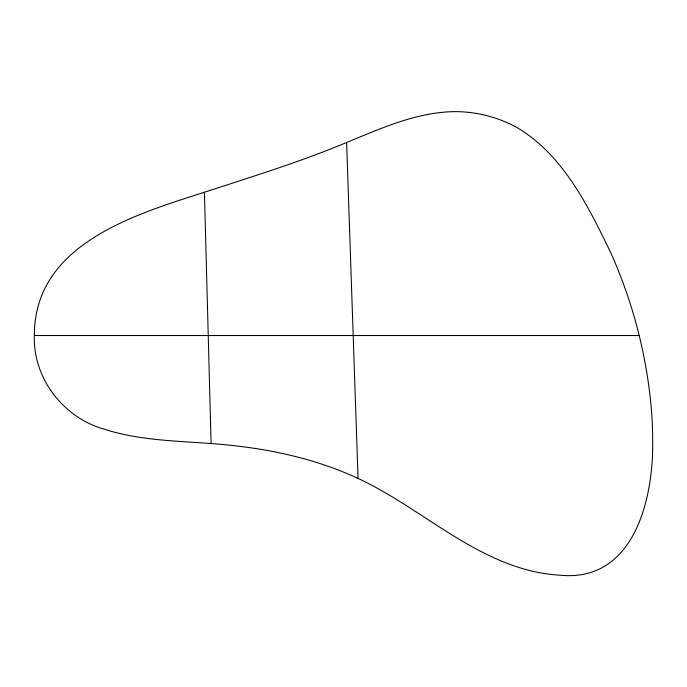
<?xml version="1.0" encoding="UTF-8"?>
<svg xmlns="http://www.w3.org/2000/svg" width="687" height="687" viewBox="0 0 687 687"><rect width="100%" height="100%" fill="white"/><g stroke="black" fill="none" stroke-linecap="round" stroke-linejoin="round"><path stroke-width="1.03" d="M34.35 335.531L639.176 335.531M346.609 142.492L358.056 478.444M204.425 192.248L211.107 443.604M34.359 334.913C32.504 377.987 63.573 418.074 104.793 429.366C146.932 442.806 191.759 440.59 235.22 445.82C277.539 450.56 319.601 460.522 358.313 478.564A303.396 303.396 0 0 1 370.267 484.464C432.269 516.761 487.229 571.206 560.48 575.234C634.376 582.275 653.689 498.032 652.65 440.908A363.912 363.912 0 0 0 651.319 408.37C646.51 354.621 632.736 301.67 610.631 252.438C588.106 205.937 563.34 155.399 517.509 127.808A130.899 130.899 0 0 0 467.899 112.282L463.923 111.947A124.107 124.107 0 0 0 452.003 111.68C414.149 112.934 379.164 129.216 344.702 143.282C310.009 157.761 274.285 169.526 238.569 181.162L207.981 191.089C137.048 213.923 34.668 242.897 34.359 334.913"/></g></svg>
